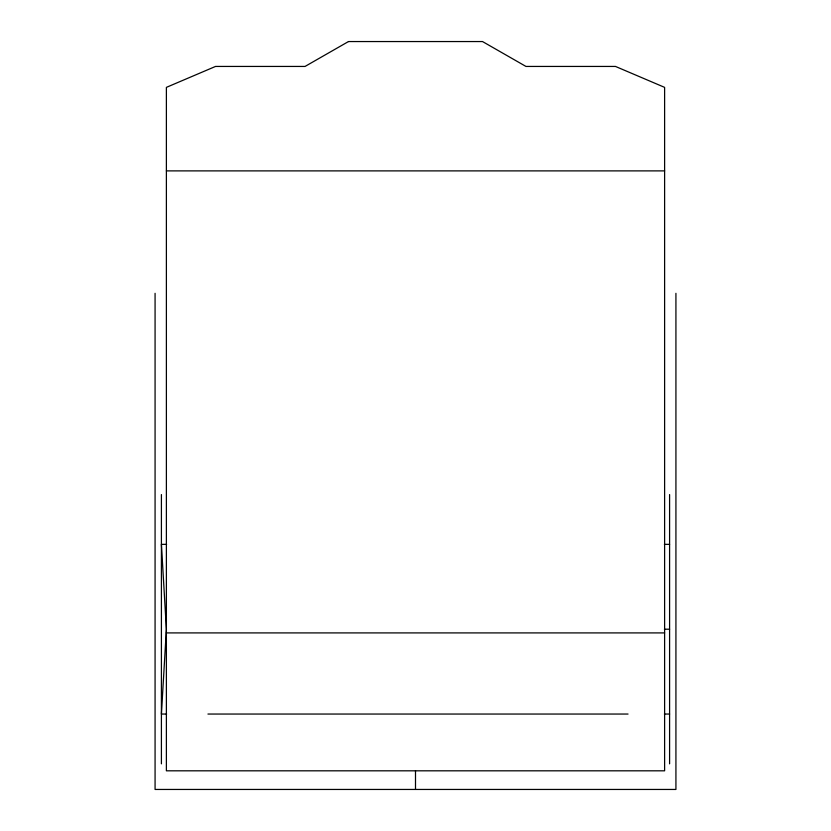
<?xml version="1.0" encoding="UTF-8"?>
<svg xmlns="http://www.w3.org/2000/svg" width="831" height="831" viewBox="0 0 831 831"><rect width="100%" height="100%" fill="white"/><g stroke="black" fill="none" stroke-linecap="round" stroke-linejoin="round"><path stroke-width="1.25" d="M166.387 170.885L664.613 170.885M166.595 544.357L161.411 544.357L166.387 629.202L161.411 714.047L166.595 714.047M664.405 544.357L669.589 544.357M664.395 629.202L669.589 629.202M166.387 632.91L664.613 632.91M207.937 714.047L628.039 714.047M664.405 714.047L669.589 714.047M675.925 293.312L675.925 789.45L155.075 789.45L155.075 293.312M669.589 494.57L669.589 763.845M415.5 770.815L415.5 789.45M161.411 494.57L161.411 763.845M348.49 41.55L305.039 66.438L215.53 66.438L166.387 87.369L166.387 770.815L664.613 770.815L664.613 87.369L615.47 66.438L525.961 66.438L482.51 41.55L348.49 41.55"/></g></svg>
